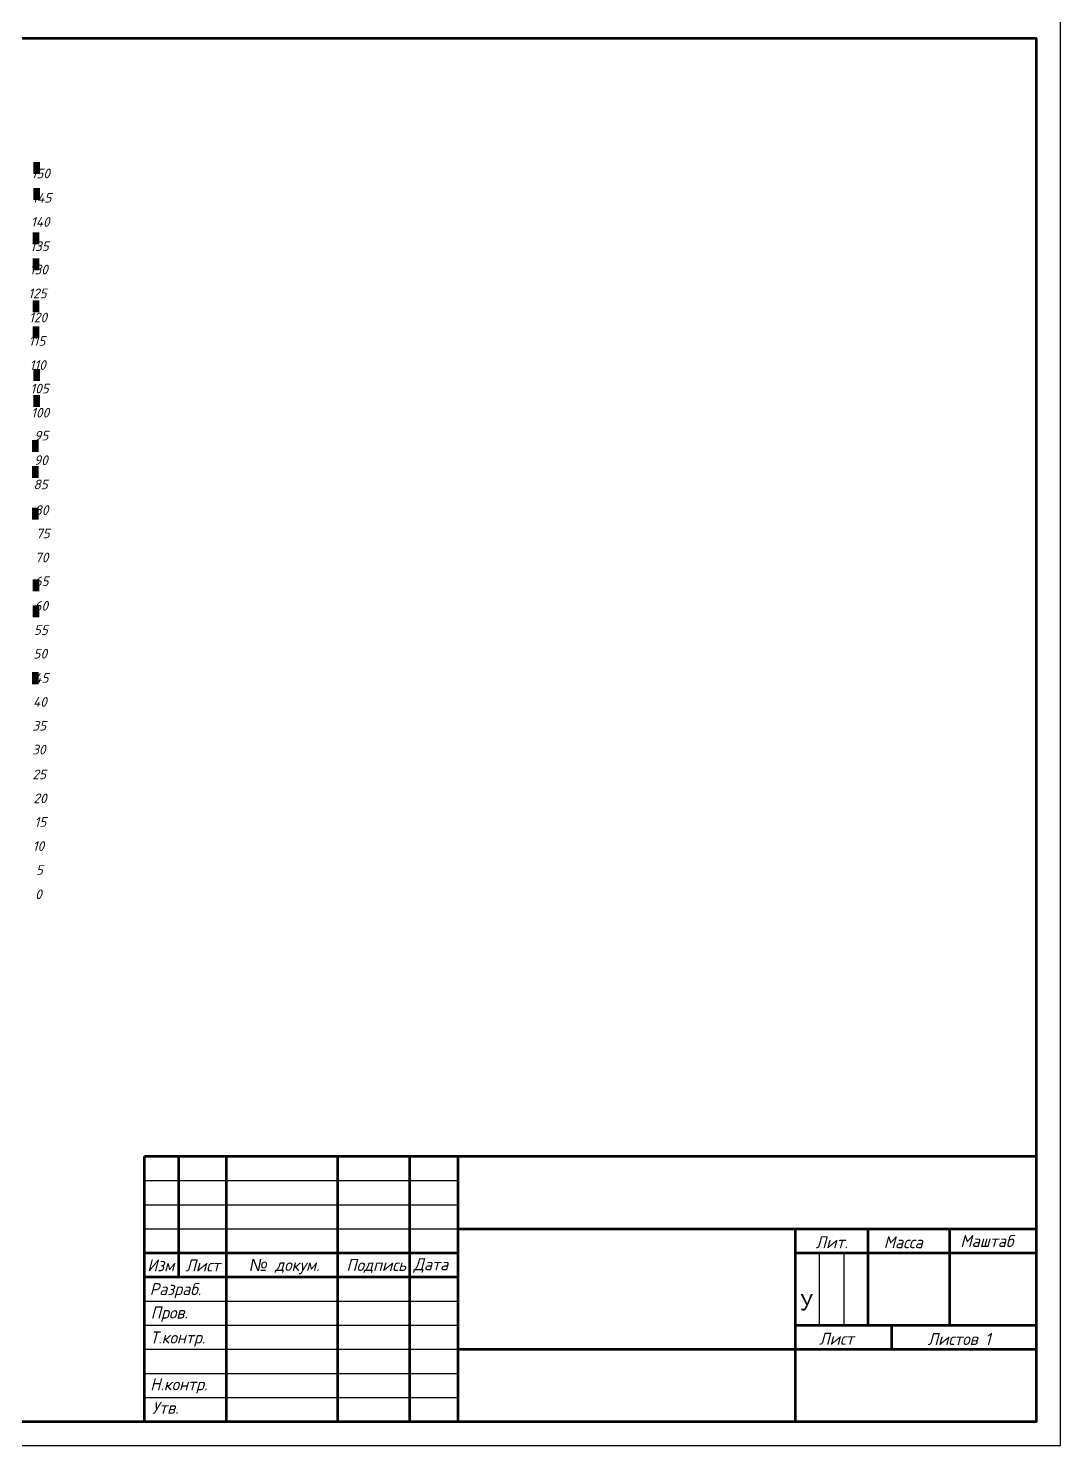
# Model space of a CAD drawing. Header units: millimetres. Extents: x 40 to 3761, y -469 to 920.
# Drawn here: x 1276.8 to 1490.9, y 4.4 to 298.5 of the extents above; entities that cross this region are included whole.
import ezdxf

# ---------------------------------------------------------------- set-up
doc = ezdxf.new("R2010")
doc.units = ezdxf.units.MM
doc.linetypes.add('штрихпунктирная', pattern=[25.4, 12.7, -6.35, 0, -6.35])
doc.layers.get('Defpoints').update_dxf_attribs({"color": 5})
doc.layers.add('PDF _Текст', color=7, linetype='Continuous')
doc.layers.add('TopPaste', color=8, linetype='Continuous')
doc.styles.add('PDF ISOCPEUR Italic', font='isocpeui.ttf')

msp = doc.modelspace()

# ---------------------------------------------------------------- linework, layer by layer
at = {"color": 7, "linetype": 'Continuous', "lineweight": 60}
for p, q in [((1485.897, 64.409), (1300.897, 64.409)), ((1300.897, 9.409), (1300.897, 64.409)), ((1307.897, 64.409), (1307.897, 39.409)), ((1317.897, 9.409), (1317.897, 64.409)), ((1340.897, 64.409), (1340.897, 9.409)), ((1355.897, 9.409), (1355.897, 64.409)), ((1365.897, 64.409), (1365.897, 9.409)), ((1365.897, 49.409), (1485.897, 49.409)), ((1435.897, 9.409), (1435.897, 49.409)), ((1450.897, 49.409), (1450.897, 29.409)), ((1467.897, 29.409), (1467.897, 49.409)), ((1300.897, 44.409), (1365.897, 44.409)), ((1435.897, 44.409), (1485.897, 44.409)), ((1300.897, 39.409), (1365.897, 39.409)), ((1435.897, 29.409), (1485.897, 29.409)), ((1455.897, 24.409), (1455.897, 29.409)), ((1365.897, 24.409), (1485.897, 24.409))]:
    msp.add_line(p, q, dxfattribs=at)
at = {"color": 7, "linetype": 'Continuous', "lineweight": -3}
for p, q in [((1300.897, 59.409), (1365.897, 59.409)), ((1300.897, 54.409), (1365.897, 54.409)), ((1300.897, 49.409), (1365.897, 49.409)), ((1440.897, 29.409), (1440.897, 44.409)), ((1445.897, 44.409), (1445.897, 29.409)), ((1300.897, 34.409), (1365.897, 34.409)), ((1300.897, 29.409), (1365.897, 29.409)), ((1300.897, 24.409), (1365.897, 24.409)), ((1300.897, 19.409), (1365.897, 19.409)), ((1300.897, 14.409), (1365.897, 14.409))]:
    msp.add_line(p, q, dxfattribs=at)
at = {"color": 7, "linetype": 'Continuous'}
msp.add_line((1435.897, 49.409), (1435.897, 44.409), dxfattribs=at)
at = {"color": 7, "linetype": 'Continuous', "lineweight": 60}
msp.add_lwpolyline([(1090.897, 9.409), (1485.897, 9.409), (1485.897, 296.409), (1090.897, 296.409)], close=True, dxfattribs=at)
at = {"layer": 'Defpoints'}
msp.add_lwpolyline([(1070.897, 4.409), (1490.897, 4.409), (1490.897, 301.409), (1070.897, 301.409)], close=True, dxfattribs=at)
at = {"layer": 'TopPaste'}
for points in [[(1277.815, 268.274), (1277.815, 270.774), (1279.215, 268.274), (1279.215, 270.774)], [(1277.815, 262.874), (1277.815, 265.374), (1279.215, 262.874), (1279.215, 265.374)], [(1277.688, 253.669), (1277.688, 256.169), (1279.088, 253.669), (1279.088, 256.169)], [(1277.688, 248.269), (1277.688, 250.769), (1279.088, 248.269), (1279.088, 250.769)], [(1277.688, 239.572), (1277.688, 242.072), (1279.088, 239.572), (1279.088, 242.072)], [(1277.688, 234.172), (1277.688, 236.672), (1279.088, 234.172), (1279.088, 236.672)], [(1277.815, 225.348), (1277.815, 227.848), (1279.215, 225.348), (1279.215, 227.848)], [(1277.815, 219.948), (1277.815, 222.448), (1279.215, 219.948), (1279.215, 222.448)], [(1277.561, 210.616), (1277.561, 213.116), (1278.961, 210.616), (1278.961, 213.116)], [(1277.561, 205.216), (1277.561, 207.716), (1278.961, 205.216), (1278.961, 207.716)], [(1277.561, 196.519), (1277.561, 199.019), (1278.961, 196.519), (1278.961, 199.019)], [(1277.688, 181.66), (1277.688, 184.16), (1279.088, 181.66), (1279.088, 184.16)], [(1277.688, 176.26), (1277.688, 178.76), (1279.088, 176.26), (1279.088, 178.76)], [(1277.561, 162.417), (1277.561, 164.917), (1278.961, 162.417), (1278.961, 164.917)]]:
    msp.add_solid(points, dxfattribs=at)

# ---------------------------------------------------------------- texts
at = {"lineweight": -3, "width": 0.9}
msp.add_text('У', height=3.4, dxfattribs=at).set_placement((1436.879, 32.462))
at = {"linetype": 'штрихпунктирная', "lineweight": 60, "char_height": 2.5, "attachment_point": 1}
for s, width, insert in [('{\\fGOST type B|b0|i1|c204|p34;Лит.}', 7.15795, (1440.071, 47.866)), ('{\\fGOST type B|b0|i1|c204|p34;Масса}', 7.15795, (1454.203, 47.879)), ('{\\fGOST type B|b0|i1|c204|p34;Маштаб}', 7.15795, (1470.092, 48.132)), ('{\\fGOST type B|b0|i1|c204|p34;Изм}', 7.15795, (1301.451, 43.089)), ('{\\fGOST type B|b0|i1|c204|p34;Лист}', 7.15795, (1309.374, 43.056)), ('\\pi-7.5,l10,t10;{\\fArial|b0|i1|c204|p34;№\\fGOST type B|b0|i1|c204|p34; докум.}', 19.42938, (1320.152, 43.167)), ('{\\fGOST type B|b0|i1|c204|p34;Подпись}', 7.15795, (1342.75, 43.15)), ('{\\fGOST type B|b0|i1|c204|p34;Дата}', 7.15795, (1356.679, 43.295)), ('{\\fGOST type B|b0|i1|c204|p34;Разраб.}', 7.15795, (1301.956, 38.147)), ('{\\fGOST type B|b0|i1|c204|p34;Пров.}', 7.15795, (1302.169, 33.272)), ('{\\fGOST type B|b0|i1|c204|p34;Т.контр.}', 7.15795, (1302.037, 28.102)), ('{\\fGOST type B|b0|i1|c204|p34;Лист}', 7.15795, (1440.808, 27.852)), ('{\\fGOST type B|b0|i1|c204|p34;Листов 1}', 15.59347, (1463.309, 27.791)), ('{\\fGOST type B|b0|i1|c204|p34;Н.контр.}', 7.15795, (1302.068, 18.398)), ('{\\fGOST type B|b0|i1|c204|p34;Утв.}', 7.15795, (1302.442, 13.521))]:
    msp.add_mtext_dynamic_manual_height_columns(s, width=width, gutter_width=12.5, heights=[0], dxfattribs=dict(at, insert=insert))
at = {"layer": 'PDF _Текст', "char_height": 2, "width": 2.70606, "attachment_point": 7, "style": 'PDF ISOCPEUR Italic'}
for s, insert in [('150', (1277.436, 267.39)), ('145', (1277.603, 262.339)), ('140', (1277.325, 257.338)), ('135', (1277.159, 252.285)), ('130', (1277.05, 247.453)), ('125', (1276.758, 242.51)), ('120', (1276.922, 237.501)), ('115', (1276.862, 232.634)), ('110', (1277.026, 227.626)), ('105', (1277.2, 222.751)), ('100', (1277.364, 217.742)), ('95', (1277.999, 212.985)), ('90', (1277.966, 207.896)), ('80', (1278.068, 197.531)), ('75', (1278.359, 192.683)), ('70', (1278.171, 187.71)), ('65', (1278.083, 182.766)), ('60', (1278.05, 177.676))]:
    msp.add_mtext(s, dxfattribs=dict(at, insert=insert))
at = {"layer": 'PDF _Текст', "char_height": 2, "attachment_point": 7, "style": 'PDF ISOCPEUR Italic'}
for s, insert in [('85', (1277.849, 202.867)), ('55', (1277.933, 172.648)), ('50', (1277.838, 167.739)), ('45', (1278.017, 162.707)), ('40', (1277.741, 157.742)), ('35', (1277.629, 152.782)), ('30', (1277.575, 147.825)), ('25', (1277.63, 142.69)), ('20', (1277.845, 137.722)), ('15', (1278.061, 132.828)), ('10', (1277.695, 127.818)), ('5', (1278.343, 122.86)), ('0', (1278.202, 117.818))]:
    msp.add_mtext(s, dxfattribs=dict(at, insert=insert))

doc.saveas('drawing.dxf')
